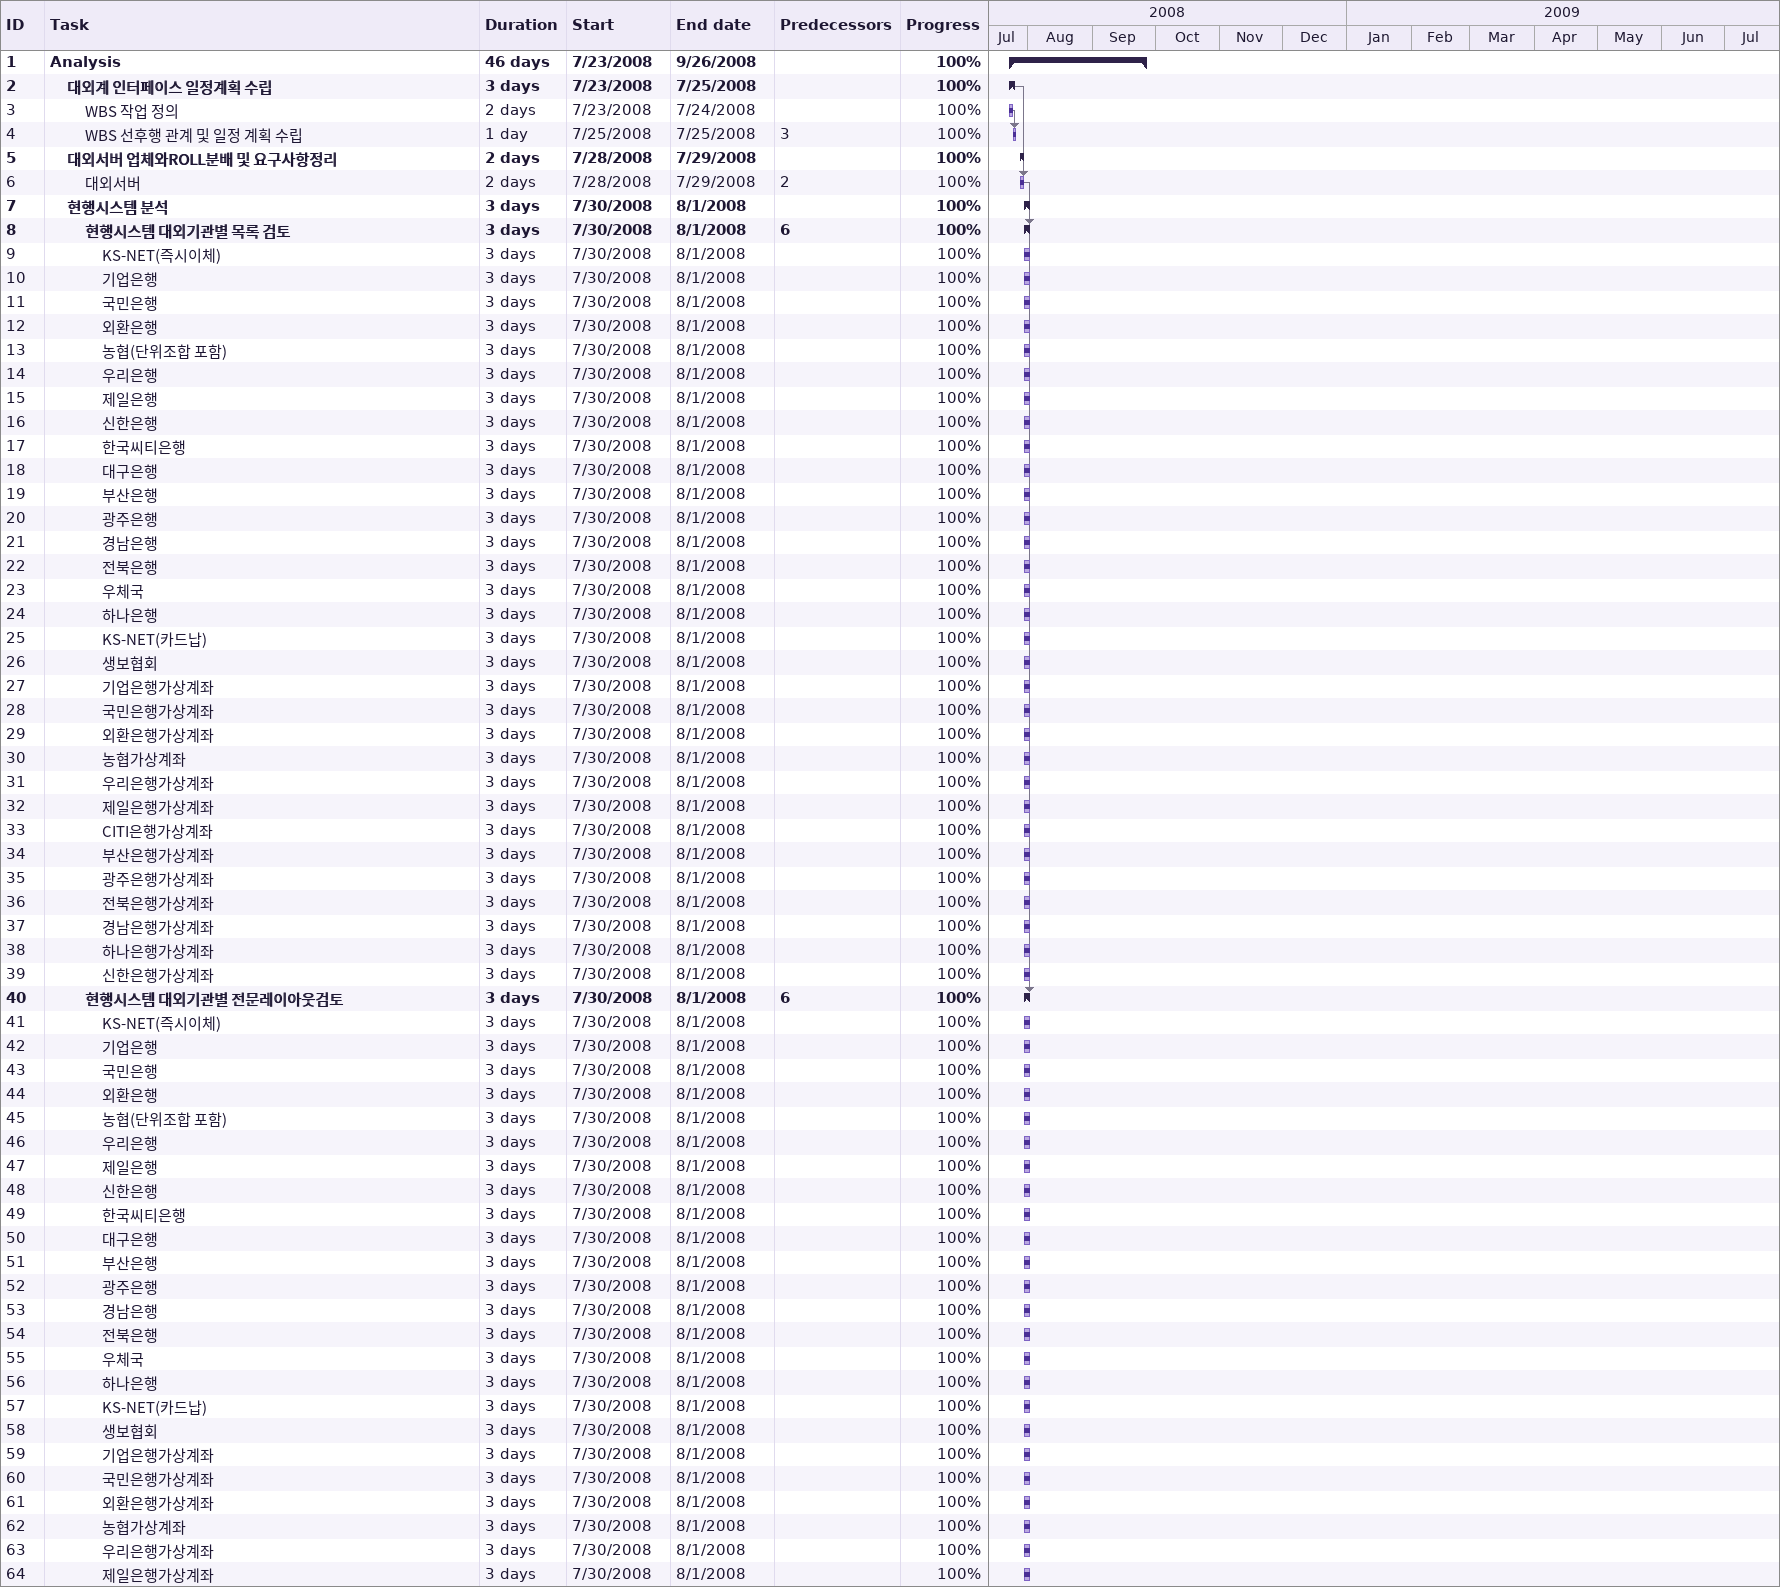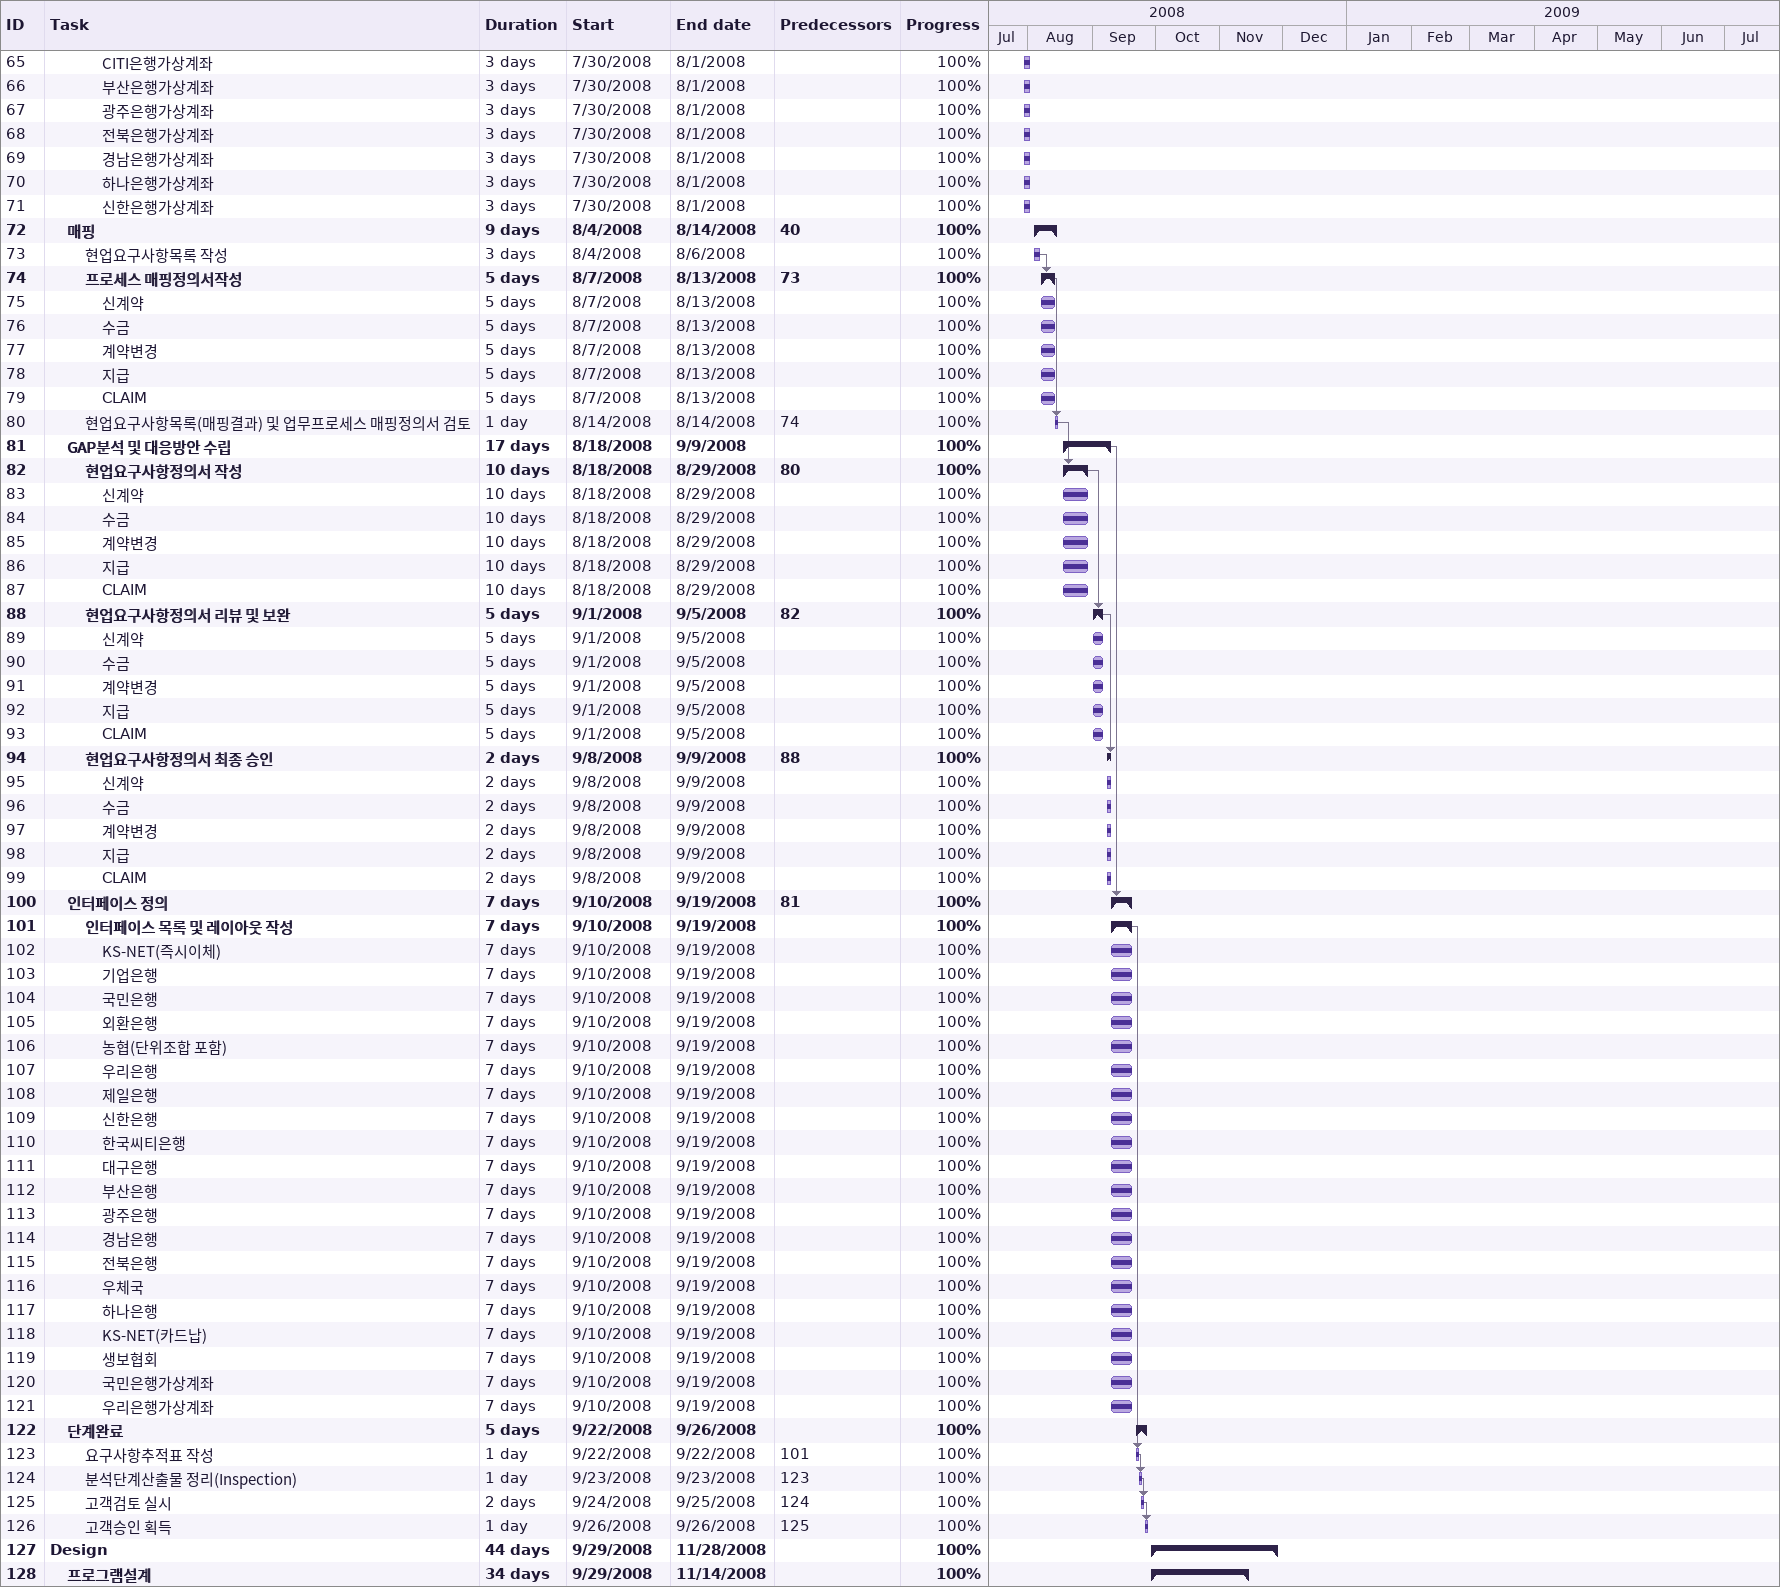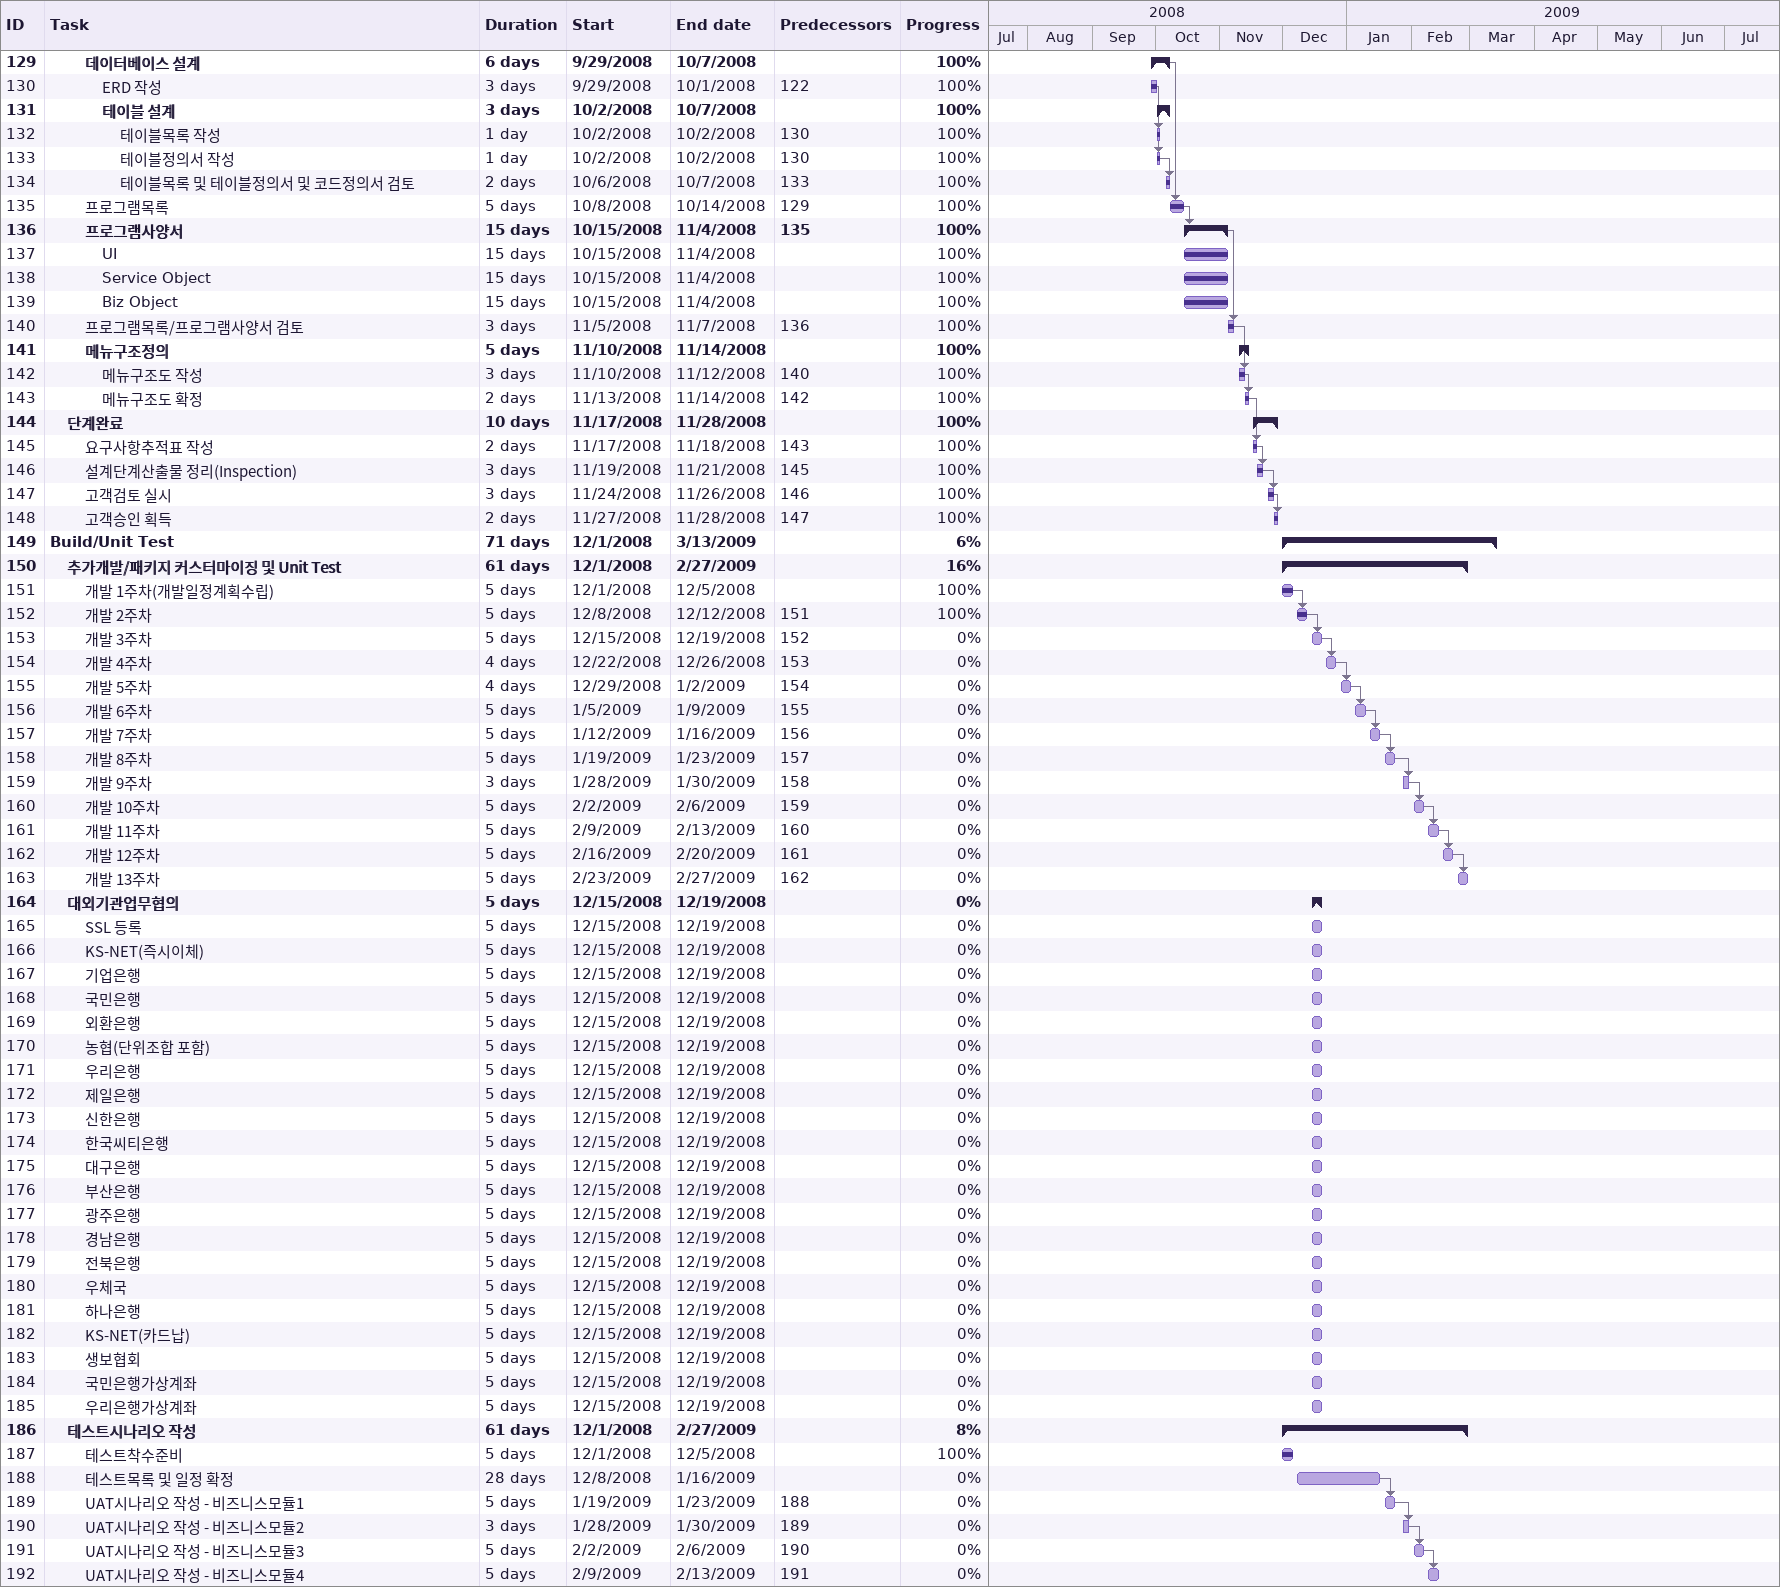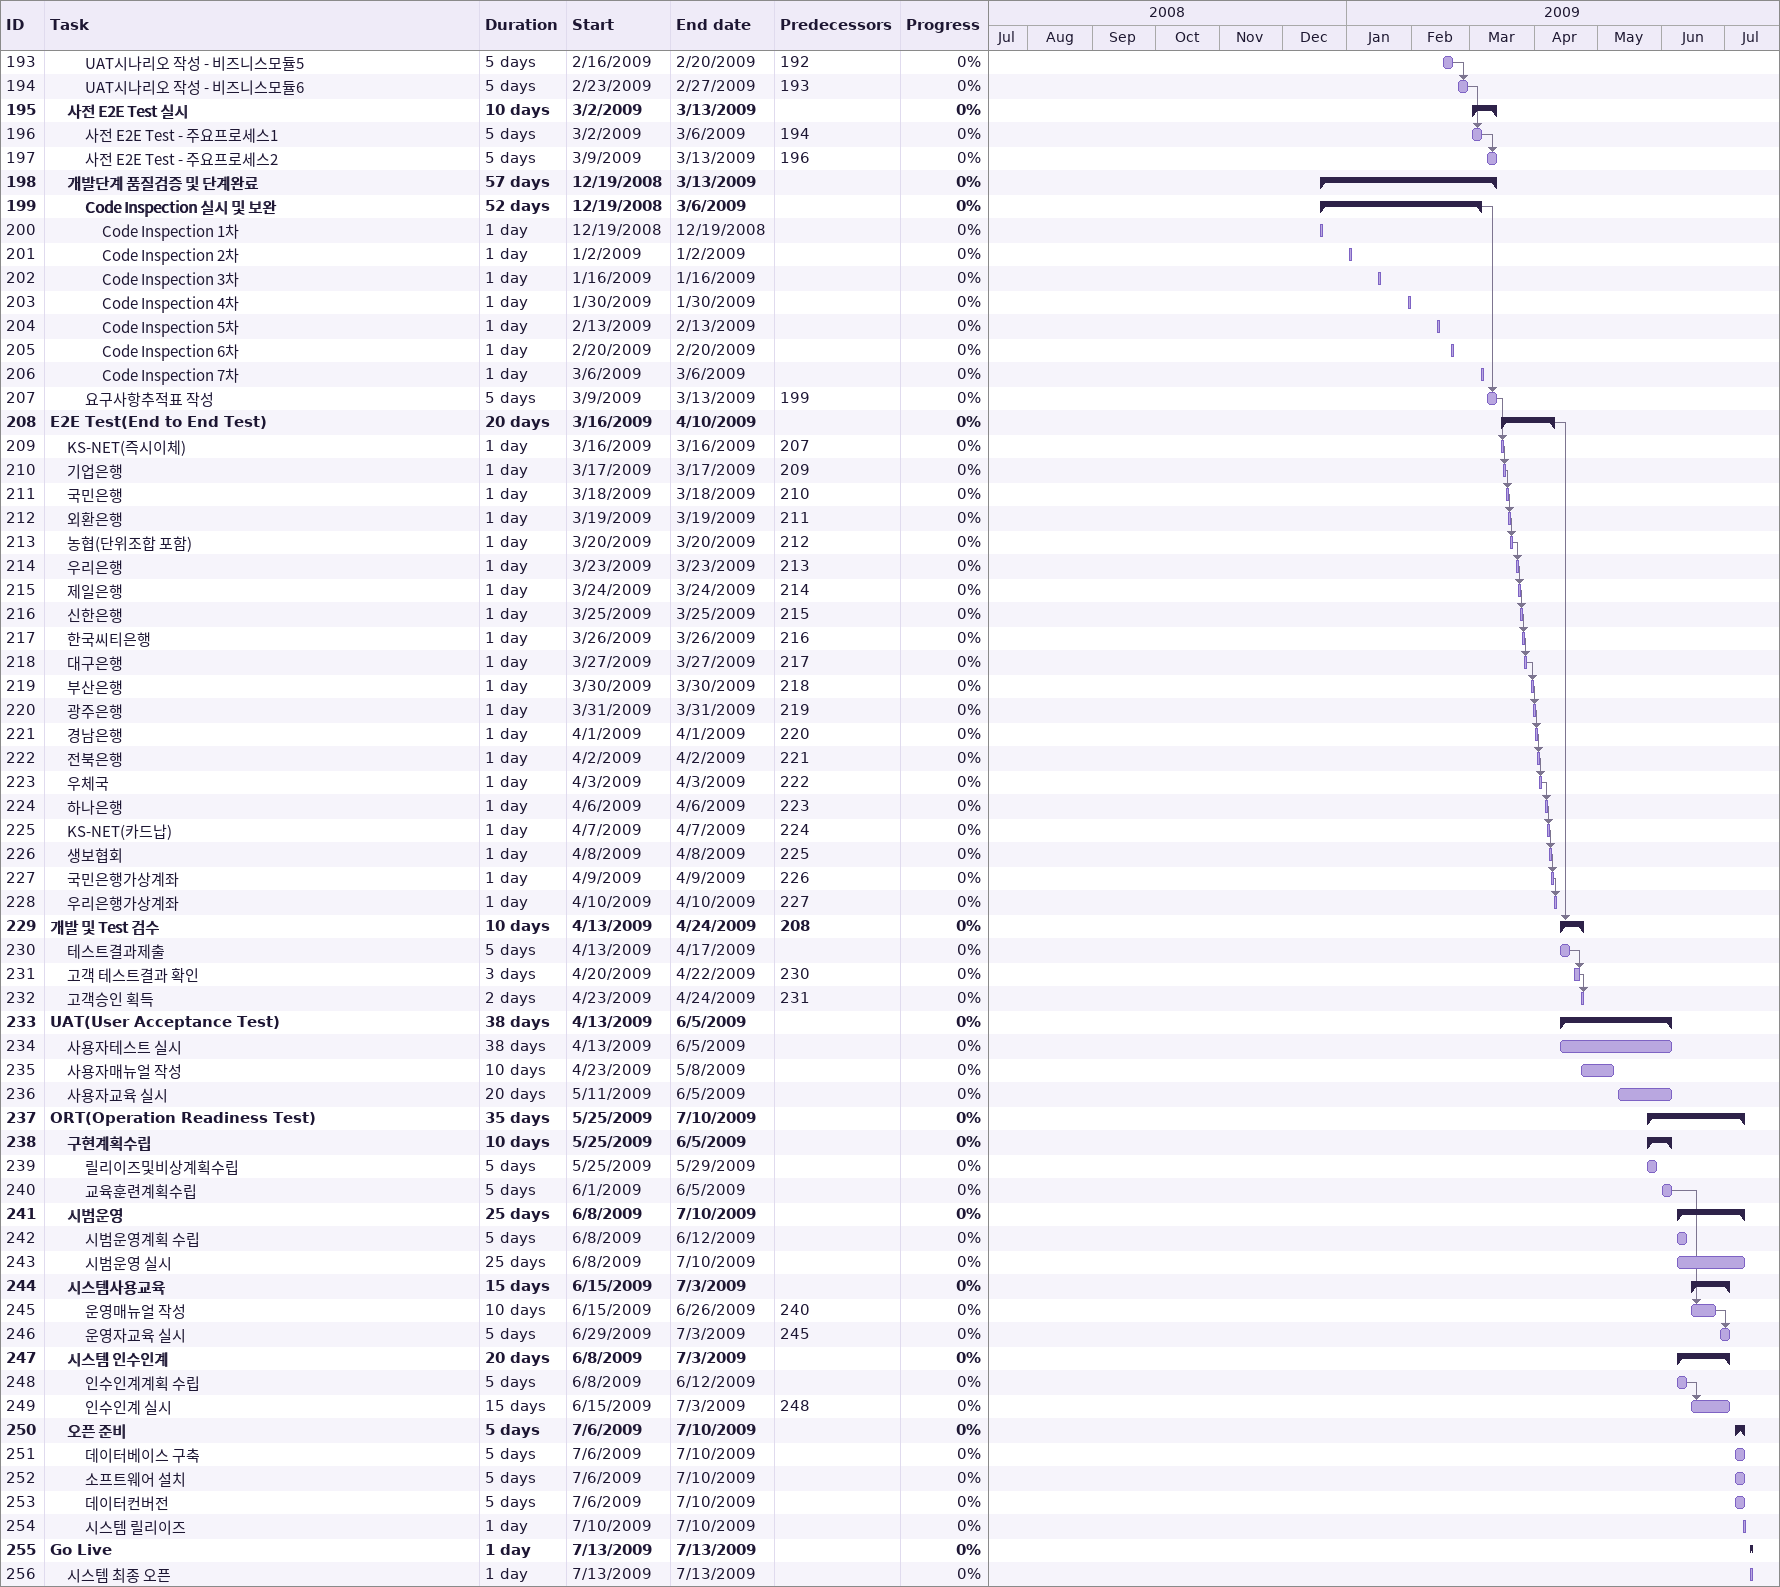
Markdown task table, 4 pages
| ID | Level | Task | Duration | Start | Finish | Predecessors | % complete |
|---|---|---|---|---|---|---|---|
| 1 | 1 | **Analysis** | 46d | 2008-07-23 | 2008-09-26 |  | 100 |
| 2 | 2 | **대외계 인터페이스 일정계획 수립** | 3d | 2008-07-23 | 2008-07-25 |  | 100 |
| 3 | 3 | WBS 작업 정의 | 2d | 2008-07-23 | 2008-07-24 |  | 100 |
| 4 | 3 | WBS 선후행 관계 및 일정 계획 수립 | 1d | 2008-07-25 | 2008-07-25 | 3 | 100 |
| 5 | 2 | **대외서버 업체와ROLL분배 및 요구사항정리** | 2d | 2008-07-28 | 2008-07-29 |  | 100 |
| 6 | 3 | 대외서버 | 2d | 2008-07-28 | 2008-07-29 | 2 | 100 |
| 7 | 2 | **현행시스템 분석** | 3d | 2008-07-30 | 2008-08-01 |  | 100 |
| 8 | 3 | **현행시스템 대외기관별 목록 검토** | 3d | 2008-07-30 | 2008-08-01 | 6 | 100 |
| 9 | 4 | KS-NET(즉시이체) | 3d | 2008-07-30 | 2008-08-01 |  | 100 |
| 10 | 4 | 기업은행 | 3d | 2008-07-30 | 2008-08-01 |  | 100 |
| 11 | 4 | 국민은행 | 3d | 2008-07-30 | 2008-08-01 |  | 100 |
| 12 | 4 | 외환은행 | 3d | 2008-07-30 | 2008-08-01 |  | 100 |
| 13 | 4 | 농협(단위조합 포함) | 3d | 2008-07-30 | 2008-08-01 |  | 100 |
| 14 | 4 | 우리은행 | 3d | 2008-07-30 | 2008-08-01 |  | 100 |
| 15 | 4 | 제일은행 | 3d | 2008-07-30 | 2008-08-01 |  | 100 |
| 16 | 4 | 신한은행 | 3d | 2008-07-30 | 2008-08-01 |  | 100 |
| 17 | 4 | 한국씨티은행 | 3d | 2008-07-30 | 2008-08-01 |  | 100 |
| 18 | 4 | 대구은행 | 3d | 2008-07-30 | 2008-08-01 |  | 100 |
| 19 | 4 | 부산은행 | 3d | 2008-07-30 | 2008-08-01 |  | 100 |
| 20 | 4 | 광주은행 | 3d | 2008-07-30 | 2008-08-01 |  | 100 |
| 21 | 4 | 경남은행 | 3d | 2008-07-30 | 2008-08-01 |  | 100 |
| 22 | 4 | 전북은행 | 3d | 2008-07-30 | 2008-08-01 |  | 100 |
| 23 | 4 | 우체국 | 3d | 2008-07-30 | 2008-08-01 |  | 100 |
| 24 | 4 | 하나은행 | 3d | 2008-07-30 | 2008-08-01 |  | 100 |
| 25 | 4 | KS-NET(카드납) | 3d | 2008-07-30 | 2008-08-01 |  | 100 |
| 26 | 4 | 생보협회 | 3d | 2008-07-30 | 2008-08-01 |  | 100 |
| 27 | 4 | 기업은행가상계좌 | 3d | 2008-07-30 | 2008-08-01 |  | 100 |
| 28 | 4 | 국민은행가상계좌 | 3d | 2008-07-30 | 2008-08-01 |  | 100 |
| 29 | 4 | 외환은행가상계좌 | 3d | 2008-07-30 | 2008-08-01 |  | 100 |
| 30 | 4 | 농협가상계좌 | 3d | 2008-07-30 | 2008-08-01 |  | 100 |
| 31 | 4 | 우리은행가상계좌 | 3d | 2008-07-30 | 2008-08-01 |  | 100 |
| 32 | 4 | 제일은행가상계좌 | 3d | 2008-07-30 | 2008-08-01 |  | 100 |
| 33 | 4 | CITI은행가상계좌 | 3d | 2008-07-30 | 2008-08-01 |  | 100 |
| 34 | 4 | 부산은행가상계좌 | 3d | 2008-07-30 | 2008-08-01 |  | 100 |
| 35 | 4 | 광주은행가상계좌 | 3d | 2008-07-30 | 2008-08-01 |  | 100 |
| 36 | 4 | 전북은행가상계좌 | 3d | 2008-07-30 | 2008-08-01 |  | 100 |
| 37 | 4 | 경남은행가상계좌 | 3d | 2008-07-30 | 2008-08-01 |  | 100 |
| 38 | 4 | 하나은행가상계좌 | 3d | 2008-07-30 | 2008-08-01 |  | 100 |
| 39 | 4 | 신한은행가상계좌 | 3d | 2008-07-30 | 2008-08-01 |  | 100 |
| 40 | 3 | **현행시스템 대외기관별 전문레이아웃검토** | 3d | 2008-07-30 | 2008-08-01 | 6 | 100 |
| 41 | 4 | KS-NET(즉시이체) | 3d | 2008-07-30 | 2008-08-01 |  | 100 |
| 42 | 4 | 기업은행 | 3d | 2008-07-30 | 2008-08-01 |  | 100 |
| 43 | 4 | 국민은행 | 3d | 2008-07-30 | 2008-08-01 |  | 100 |
| 44 | 4 | 외환은행 | 3d | 2008-07-30 | 2008-08-01 |  | 100 |
| 45 | 4 | 농협(단위조합 포함) | 3d | 2008-07-30 | 2008-08-01 |  | 100 |
| 46 | 4 | 우리은행 | 3d | 2008-07-30 | 2008-08-01 |  | 100 |
| 47 | 4 | 제일은행 | 3d | 2008-07-30 | 2008-08-01 |  | 100 |
| 48 | 4 | 신한은행 | 3d | 2008-07-30 | 2008-08-01 |  | 100 |
| 49 | 4 | 한국씨티은행 | 3d | 2008-07-30 | 2008-08-01 |  | 100 |
| 50 | 4 | 대구은행 | 3d | 2008-07-30 | 2008-08-01 |  | 100 |
| 51 | 4 | 부산은행 | 3d | 2008-07-30 | 2008-08-01 |  | 100 |
| 52 | 4 | 광주은행 | 3d | 2008-07-30 | 2008-08-01 |  | 100 |
| 53 | 4 | 경남은행 | 3d | 2008-07-30 | 2008-08-01 |  | 100 |
| 54 | 4 | 전북은행 | 3d | 2008-07-30 | 2008-08-01 |  | 100 |
| 55 | 4 | 우체국 | 3d | 2008-07-30 | 2008-08-01 |  | 100 |
| 56 | 4 | 하나은행 | 3d | 2008-07-30 | 2008-08-01 |  | 100 |
| 57 | 4 | KS-NET(카드납) | 3d | 2008-07-30 | 2008-08-01 |  | 100 |
| 58 | 4 | 생보협회 | 3d | 2008-07-30 | 2008-08-01 |  | 100 |
| 59 | 4 | 기업은행가상계좌 | 3d | 2008-07-30 | 2008-08-01 |  | 100 |
| 60 | 4 | 국민은행가상계좌 | 3d | 2008-07-30 | 2008-08-01 |  | 100 |
| 61 | 4 | 외환은행가상계좌 | 3d | 2008-07-30 | 2008-08-01 |  | 100 |
| 62 | 4 | 농협가상계좌 | 3d | 2008-07-30 | 2008-08-01 |  | 100 |
| 63 | 4 | 우리은행가상계좌 | 3d | 2008-07-30 | 2008-08-01 |  | 100 |
| 64 | 4 | 제일은행가상계좌 | 3d | 2008-07-30 | 2008-08-01 |  | 100 |
| 65 | 4 | CITI은행가상계좌 | 3d | 2008-07-30 | 2008-08-01 |  | 100 |
| 66 | 4 | 부산은행가상계좌 | 3d | 2008-07-30 | 2008-08-01 |  | 100 |
| 67 | 4 | 광주은행가상계좌 | 3d | 2008-07-30 | 2008-08-01 |  | 100 |
| 68 | 4 | 전북은행가상계좌 | 3d | 2008-07-30 | 2008-08-01 |  | 100 |
| 69 | 4 | 경남은행가상계좌 | 3d | 2008-07-30 | 2008-08-01 |  | 100 |
| 70 | 4 | 하나은행가상계좌 | 3d | 2008-07-30 | 2008-08-01 |  | 100 |
| 71 | 4 | 신한은행가상계좌 | 3d | 2008-07-30 | 2008-08-01 |  | 100 |
| 72 | 2 | **매핑** | 9d | 2008-08-04 | 2008-08-14 | 40 | 100 |
| 73 | 3 | 현업요구사항목록 작성 | 3d | 2008-08-04 | 2008-08-06 |  | 100 |
| 74 | 3 | **프로세스 매핑정의서작성** | 5d | 2008-08-07 | 2008-08-13 | 73 | 100 |
| 75 | 4 | 신계약 | 5d | 2008-08-07 | 2008-08-13 |  | 100 |
| 76 | 4 | 수금 | 5d | 2008-08-07 | 2008-08-13 |  | 100 |
| 77 | 4 | 계약변경 | 5d | 2008-08-07 | 2008-08-13 |  | 100 |
| 78 | 4 | 지급 | 5d | 2008-08-07 | 2008-08-13 |  | 100 |
| 79 | 4 | CLAIM | 5d | 2008-08-07 | 2008-08-13 |  | 100 |
| 80 | 3 | 현업요구사항목록(매핑결과) 및 업무프로세스 매핑정의서 검토 | 1d | 2008-08-14 | 2008-08-14 | 74 | 100 |
| 81 | 2 | **GAP분석 및 대응방안 수립** | 17d | 2008-08-18 | 2008-09-09 |  | 100 |
| 82 | 3 | **현업요구사항정의서 작성** | 10d | 2008-08-18 | 2008-08-29 | 80 | 100 |
| 83 | 4 | 신계약 | 10d | 2008-08-18 | 2008-08-29 |  | 100 |
| 84 | 4 | 수금 | 10d | 2008-08-18 | 2008-08-29 |  | 100 |
| 85 | 4 | 계약변경 | 10d | 2008-08-18 | 2008-08-29 |  | 100 |
| 86 | 4 | 지급 | 10d | 2008-08-18 | 2008-08-29 |  | 100 |
| 87 | 4 | CLAIM | 10d | 2008-08-18 | 2008-08-29 |  | 100 |
| 88 | 3 | **현업요구사항정의서 리뷰 및 보완** | 5d | 2008-09-01 | 2008-09-05 | 82 | 100 |
| 89 | 4 | 신계약 | 5d | 2008-09-01 | 2008-09-05 |  | 100 |
| 90 | 4 | 수금 | 5d | 2008-09-01 | 2008-09-05 |  | 100 |
| 91 | 4 | 계약변경 | 5d | 2008-09-01 | 2008-09-05 |  | 100 |
| 92 | 4 | 지급 | 5d | 2008-09-01 | 2008-09-05 |  | 100 |
| 93 | 4 | CLAIM | 5d | 2008-09-01 | 2008-09-05 |  | 100 |
| 94 | 3 | **현업요구사항정의서 최종 승인** | 2d | 2008-09-08 | 2008-09-09 | 88 | 100 |
| 95 | 4 | 신계약 | 2d | 2008-09-08 | 2008-09-09 |  | 100 |
| 96 | 4 | 수금 | 2d | 2008-09-08 | 2008-09-09 |  | 100 |
| 97 | 4 | 계약변경 | 2d | 2008-09-08 | 2008-09-09 |  | 100 |
| 98 | 4 | 지급 | 2d | 2008-09-08 | 2008-09-09 |  | 100 |
| 99 | 4 | CLAIM | 2d | 2008-09-08 | 2008-09-09 |  | 100 |
| 100 | 2 | **인터페이스 정의** | 7d | 2008-09-10 | 2008-09-19 | 81 | 100 |
| 101 | 3 | **인터페이스 목록 및 레이아웃 작성** | 7d | 2008-09-10 | 2008-09-19 |  | 100 |
| 102 | 4 | KS-NET(즉시이체) | 7d | 2008-09-10 | 2008-09-19 |  | 100 |
| 103 | 4 | 기업은행 | 7d | 2008-09-10 | 2008-09-19 |  | 100 |
| 104 | 4 | 국민은행 | 7d | 2008-09-10 | 2008-09-19 |  | 100 |
| 105 | 4 | 외환은행 | 7d | 2008-09-10 | 2008-09-19 |  | 100 |
| 106 | 4 | 농협(단위조합 포함) | 7d | 2008-09-10 | 2008-09-19 |  | 100 |
| 107 | 4 | 우리은행 | 7d | 2008-09-10 | 2008-09-19 |  | 100 |
| 108 | 4 | 제일은행 | 7d | 2008-09-10 | 2008-09-19 |  | 100 |
| 109 | 4 | 신한은행 | 7d | 2008-09-10 | 2008-09-19 |  | 100 |
| 110 | 4 | 한국씨티은행 | 7d | 2008-09-10 | 2008-09-19 |  | 100 |
| 111 | 4 | 대구은행 | 7d | 2008-09-10 | 2008-09-19 |  | 100 |
| 112 | 4 | 부산은행 | 7d | 2008-09-10 | 2008-09-19 |  | 100 |
| 113 | 4 | 광주은행 | 7d | 2008-09-10 | 2008-09-19 |  | 100 |
| 114 | 4 | 경남은행 | 7d | 2008-09-10 | 2008-09-19 |  | 100 |
| 115 | 4 | 전북은행 | 7d | 2008-09-10 | 2008-09-19 |  | 100 |
| 116 | 4 | 우체국 | 7d | 2008-09-10 | 2008-09-19 |  | 100 |
| 117 | 4 | 하나은행 | 7d | 2008-09-10 | 2008-09-19 |  | 100 |
| 118 | 4 | KS-NET(카드납) | 7d | 2008-09-10 | 2008-09-19 |  | 100 |
| 119 | 4 | 생보협회 | 7d | 2008-09-10 | 2008-09-19 |  | 100 |
| 120 | 4 | 국민은행가상계좌 | 7d | 2008-09-10 | 2008-09-19 |  | 100 |
| 121 | 4 | 우리은행가상계좌 | 7d | 2008-09-10 | 2008-09-19 |  | 100 |
| 122 | 2 | **단계완료** | 5d | 2008-09-22 | 2008-09-26 |  | 100 |
| 123 | 3 | 요구사항추적표 작성 | 1d | 2008-09-22 | 2008-09-22 | 101 | 100 |
| 124 | 3 | 분석단계산출물 정리(Inspection) | 1d | 2008-09-23 | 2008-09-23 | 123 | 100 |
| 125 | 3 | 고객검토 실시 | 2d | 2008-09-24 | 2008-09-25 | 124 | 100 |
| 126 | 3 | 고객승인 획득 | 1d | 2008-09-26 | 2008-09-26 | 125 | 100 |
| 127 | 1 | **Design** | 44d | 2008-09-29 | 2008-11-28 |  | 100 |
| 128 | 2 | **프로그램설계** | 34d | 2008-09-29 | 2008-11-14 |  | 100 |
| 129 | 3 | **데이터베이스 설계** | 6d | 2008-09-29 | 2008-10-07 |  | 100 |
| 130 | 4 | ERD 작성 | 3d | 2008-09-29 | 2008-10-01 | 122 | 100 |
| 131 | 4 | **테이블 설계** | 3d | 2008-10-02 | 2008-10-07 |  | 100 |
| 132 | 5 | 테이블목록 작성 | 1d | 2008-10-02 | 2008-10-02 | 130 | 100 |
| 133 | 5 | 테이블정의서 작성 | 1d | 2008-10-02 | 2008-10-02 | 130 | 100 |
| 134 | 5 | 테이블목록 및 테이블정의서 및 코드정의서 검토 | 2d | 2008-10-06 | 2008-10-07 | 133 | 100 |
| 135 | 3 | 프로그램목록 | 5d | 2008-10-08 | 2008-10-14 | 129 | 100 |
| 136 | 3 | **프로그램사양서** | 15d | 2008-10-15 | 2008-11-04 | 135 | 100 |
| 137 | 4 | UI | 15d | 2008-10-15 | 2008-11-04 |  | 100 |
| 138 | 4 | Service Object | 15d | 2008-10-15 | 2008-11-04 |  | 100 |
| 139 | 4 | Biz Object | 15d | 2008-10-15 | 2008-11-04 |  | 100 |
| 140 | 3 | 프로그램목록/프로그램사양서 검토 | 3d | 2008-11-05 | 2008-11-07 | 136 | 100 |
| 141 | 3 | **메뉴구조정의** | 5d | 2008-11-10 | 2008-11-14 |  | 100 |
| 142 | 4 | 메뉴구조도 작성 | 3d | 2008-11-10 | 2008-11-12 | 140 | 100 |
| 143 | 4 | 메뉴구조도 확정 | 2d | 2008-11-13 | 2008-11-14 | 142 | 100 |
| 144 | 2 | **단계완료** | 10d | 2008-11-17 | 2008-11-28 |  | 100 |
| 145 | 3 | 요구사항추적표 작성 | 2d | 2008-11-17 | 2008-11-18 | 143 | 100 |
| 146 | 3 | 설계단계산출물 정리(Inspection) | 3d | 2008-11-19 | 2008-11-21 | 145 | 100 |
| 147 | 3 | 고객검토 실시 | 3d | 2008-11-24 | 2008-11-26 | 146 | 100 |
| 148 | 3 | 고객승인 획득 | 2d | 2008-11-27 | 2008-11-28 | 147 | 100 |
| 149 | 1 | **Build/Unit Test** | 71d | 2008-12-01 | 2009-03-13 |  | 6 |
| 150 | 2 | **추가개발/패키지 커스터마이징 및 Unit Test** | 61d | 2008-12-01 | 2009-02-27 |  | 16 |
| 151 | 3 | 개발 1주차(개발일정계획수립) | 5d | 2008-12-01 | 2008-12-05 |  | 100 |
| 152 | 3 | 개발 2주차 | 5d | 2008-12-08 | 2008-12-12 | 151 | 100 |
| 153 | 3 | 개발 3주차 | 5d | 2008-12-15 | 2008-12-19 | 152 | 0 |
| 154 | 3 | 개발 4주차 | 4d | 2008-12-22 | 2008-12-26 | 153 | 0 |
| 155 | 3 | 개발 5주차 | 4d | 2008-12-29 | 2009-01-02 | 154 | 0 |
| 156 | 3 | 개발 6주차 | 5d | 2009-01-05 | 2009-01-09 | 155 | 0 |
| 157 | 3 | 개발 7주차 | 5d | 2009-01-12 | 2009-01-16 | 156 | 0 |
| 158 | 3 | 개발 8주차 | 5d | 2009-01-19 | 2009-01-23 | 157 | 0 |
| 159 | 3 | 개발 9주차 | 3d | 2009-01-28 | 2009-01-30 | 158 | 0 |
| 160 | 3 | 개발 10주차 | 5d | 2009-02-02 | 2009-02-06 | 159 | 0 |
| 161 | 3 | 개발 11주차 | 5d | 2009-02-09 | 2009-02-13 | 160 | 0 |
| 162 | 3 | 개발 12주차 | 5d | 2009-02-16 | 2009-02-20 | 161 | 0 |
| 163 | 3 | 개발 13주차 | 5d | 2009-02-23 | 2009-02-27 | 162 | 0 |
| 164 | 2 | **대외기관업무협의** | 5d | 2008-12-15 | 2008-12-19 |  | 0 |
| 165 | 3 | SSL 등록 | 5d | 2008-12-15 | 2008-12-19 |  | 0 |
| 166 | 3 | KS-NET(즉시이체) | 5d | 2008-12-15 | 2008-12-19 |  | 0 |
| 167 | 3 | 기업은행 | 5d | 2008-12-15 | 2008-12-19 |  | 0 |
| 168 | 3 | 국민은행 | 5d | 2008-12-15 | 2008-12-19 |  | 0 |
| 169 | 3 | 외환은행 | 5d | 2008-12-15 | 2008-12-19 |  | 0 |
| 170 | 3 | 농협(단위조합 포함) | 5d | 2008-12-15 | 2008-12-19 |  | 0 |
| 171 | 3 | 우리은행 | 5d | 2008-12-15 | 2008-12-19 |  | 0 |
| 172 | 3 | 제일은행 | 5d | 2008-12-15 | 2008-12-19 |  | 0 |
| 173 | 3 | 신한은행 | 5d | 2008-12-15 | 2008-12-19 |  | 0 |
| 174 | 3 | 한국씨티은행 | 5d | 2008-12-15 | 2008-12-19 |  | 0 |
| 175 | 3 | 대구은행 | 5d | 2008-12-15 | 2008-12-19 |  | 0 |
| 176 | 3 | 부산은행 | 5d | 2008-12-15 | 2008-12-19 |  | 0 |
| 177 | 3 | 광주은행 | 5d | 2008-12-15 | 2008-12-19 |  | 0 |
| 178 | 3 | 경남은행 | 5d | 2008-12-15 | 2008-12-19 |  | 0 |
| 179 | 3 | 전북은행 | 5d | 2008-12-15 | 2008-12-19 |  | 0 |
| 180 | 3 | 우체국 | 5d | 2008-12-15 | 2008-12-19 |  | 0 |
| 181 | 3 | 하나은행 | 5d | 2008-12-15 | 2008-12-19 |  | 0 |
| 182 | 3 | KS-NET(카드납) | 5d | 2008-12-15 | 2008-12-19 |  | 0 |
| 183 | 3 | 생보협회 | 5d | 2008-12-15 | 2008-12-19 |  | 0 |
| 184 | 3 | 국민은행가상계좌 | 5d | 2008-12-15 | 2008-12-19 |  | 0 |
| 185 | 3 | 우리은행가상계좌 | 5d | 2008-12-15 | 2008-12-19 |  | 0 |
| 186 | 2 | **테스트시나리오 작성** | 61d | 2008-12-01 | 2009-02-27 |  | 8 |
| 187 | 3 | 테스트착수준비 | 5d | 2008-12-01 | 2008-12-05 |  | 100 |
| 188 | 3 | 테스트목록 및 일정 확정 | 28d | 2008-12-08 | 2009-01-16 |  | 0 |
| 189 | 3 | UAT시나리오 작성 - 비즈니스모듈1 | 5d | 2009-01-19 | 2009-01-23 | 188 | 0 |
| 190 | 3 | UAT시나리오 작성 - 비즈니스모듈2 | 3d | 2009-01-28 | 2009-01-30 | 189 | 0 |
| 191 | 3 | UAT시나리오 작성 - 비즈니스모듈3 | 5d | 2009-02-02 | 2009-02-06 | 190 | 0 |
| 192 | 3 | UAT시나리오 작성 - 비즈니스모듈4 | 5d | 2009-02-09 | 2009-02-13 | 191 | 0 |
| 193 | 3 | UAT시나리오 작성 - 비즈니스모듈5 | 5d | 2009-02-16 | 2009-02-20 | 192 | 0 |
| 194 | 3 | UAT시나리오 작성 - 비즈니스모듈6 | 5d | 2009-02-23 | 2009-02-27 | 193 | 0 |
| 195 | 2 | **사전 E2E Test 실시** | 10d | 2009-03-02 | 2009-03-13 |  | 0 |
| 196 | 3 | 사전 E2E Test - 주요프로세스1 | 5d | 2009-03-02 | 2009-03-06 | 194 | 0 |
| 197 | 3 | 사전 E2E Test - 주요프로세스2 | 5d | 2009-03-09 | 2009-03-13 | 196 | 0 |
| 198 | 2 | **개발단계 품질검증 및 단계완료** | 57d | 2008-12-19 | 2009-03-13 |  | 0 |
| 199 | 3 | **Code Inspection 실시 및 보완** | 52d | 2008-12-19 | 2009-03-06 |  | 0 |
| 200 | 4 | Code Inspection 1차 | 1d | 2008-12-19 | 2008-12-19 |  | 0 |
| 201 | 4 | Code Inspection 2차 | 1d | 2009-01-02 | 2009-01-02 |  | 0 |
| 202 | 4 | Code Inspection 3차 | 1d | 2009-01-16 | 2009-01-16 |  | 0 |
| 203 | 4 | Code Inspection 4차 | 1d | 2009-01-30 | 2009-01-30 |  | 0 |
| 204 | 4 | Code Inspection 5차 | 1d | 2009-02-13 | 2009-02-13 |  | 0 |
| 205 | 4 | Code Inspection 6차 | 1d | 2009-02-20 | 2009-02-20 |  | 0 |
| 206 | 4 | Code Inspection 7차 | 1d | 2009-03-06 | 2009-03-06 |  | 0 |
| 207 | 3 | 요구사항추적표 작성 | 5d | 2009-03-09 | 2009-03-13 | 199 | 0 |
| 208 | 1 | **E2E Test(End to End Test)** | 20d | 2009-03-16 | 2009-04-10 |  | 0 |
| 209 | 2 | KS-NET(즉시이체) | 1d | 2009-03-16 | 2009-03-16 | 207 | 0 |
| 210 | 2 | 기업은행 | 1d | 2009-03-17 | 2009-03-17 | 209 | 0 |
| 211 | 2 | 국민은행 | 1d | 2009-03-18 | 2009-03-18 | 210 | 0 |
| 212 | 2 | 외환은행 | 1d | 2009-03-19 | 2009-03-19 | 211 | 0 |
| 213 | 2 | 농협(단위조합 포함) | 1d | 2009-03-20 | 2009-03-20 | 212 | 0 |
| 214 | 2 | 우리은행 | 1d | 2009-03-23 | 2009-03-23 | 213 | 0 |
| 215 | 2 | 제일은행 | 1d | 2009-03-24 | 2009-03-24 | 214 | 0 |
| 216 | 2 | 신한은행 | 1d | 2009-03-25 | 2009-03-25 | 215 | 0 |
| 217 | 2 | 한국씨티은행 | 1d | 2009-03-26 | 2009-03-26 | 216 | 0 |
| 218 | 2 | 대구은행 | 1d | 2009-03-27 | 2009-03-27 | 217 | 0 |
| 219 | 2 | 부산은행 | 1d | 2009-03-30 | 2009-03-30 | 218 | 0 |
| 220 | 2 | 광주은행 | 1d | 2009-03-31 | 2009-03-31 | 219 | 0 |
| 221 | 2 | 경남은행 | 1d | 2009-04-01 | 2009-04-01 | 220 | 0 |
| 222 | 2 | 전북은행 | 1d | 2009-04-02 | 2009-04-02 | 221 | 0 |
| 223 | 2 | 우체국 | 1d | 2009-04-03 | 2009-04-03 | 222 | 0 |
| 224 | 2 | 하나은행 | 1d | 2009-04-06 | 2009-04-06 | 223 | 0 |
| 225 | 2 | KS-NET(카드납) | 1d | 2009-04-07 | 2009-04-07 | 224 | 0 |
| 226 | 2 | 생보협회 | 1d | 2009-04-08 | 2009-04-08 | 225 | 0 |
| 227 | 2 | 국민은행가상계좌 | 1d | 2009-04-09 | 2009-04-09 | 226 | 0 |
| 228 | 2 | 우리은행가상계좌 | 1d | 2009-04-10 | 2009-04-10 | 227 | 0 |
| 229 | 1 | **개발 및 Test 검수** | 10d | 2009-04-13 | 2009-04-24 | 208 | 0 |
| 230 | 2 | 테스트결과제출 | 5d | 2009-04-13 | 2009-04-17 |  | 0 |
| 231 | 2 | 고객 테스트결과 확인 | 3d | 2009-04-20 | 2009-04-22 | 230 | 0 |
| 232 | 2 | 고객승인 획득 | 2d | 2009-04-23 | 2009-04-24 | 231 | 0 |
| 233 | 1 | **UAT(User Acceptance Test)** | 38d | 2009-04-13 | 2009-06-05 |  | 0 |
| 234 | 2 | 사용자테스트 실시 | 38d | 2009-04-13 | 2009-06-05 |  | 0 |
| 235 | 2 | 사용자매뉴얼 작성 | 10d | 2009-04-23 | 2009-05-08 |  | 0 |
| 236 | 2 | 사용자교육 실시 | 20d | 2009-05-11 | 2009-06-05 |  | 0 |
| 237 | 1 | **ORT(Operation Readiness Test)** | 35d | 2009-05-25 | 2009-07-10 |  | 0 |
| 238 | 2 | **구현계획수립** | 10d | 2009-05-25 | 2009-06-05 |  | 0 |
| 239 | 3 | 릴리이즈및비상계획수립 | 5d | 2009-05-25 | 2009-05-29 |  | 0 |
| 240 | 3 | 교육훈련계획수립 | 5d | 2009-06-01 | 2009-06-05 |  | 0 |
| 241 | 2 | **시범운영** | 25d | 2009-06-08 | 2009-07-10 |  | 0 |
| 242 | 3 | 시범운영계획 수립 | 5d | 2009-06-08 | 2009-06-12 |  | 0 |
| 243 | 3 | 시범운영 실시 | 25d | 2009-06-08 | 2009-07-10 |  | 0 |
| 244 | 2 | **시스템사용교육** | 15d | 2009-06-15 | 2009-07-03 |  | 0 |
| 245 | 3 | 운영매뉴얼 작성 | 10d | 2009-06-15 | 2009-06-26 | 240 | 0 |
| 246 | 3 | 운영자교육 실시 | 5d | 2009-06-29 | 2009-07-03 | 245 | 0 |
| 247 | 2 | **시스템 인수인계** | 20d | 2009-06-08 | 2009-07-03 |  | 0 |
| 248 | 3 | 인수인계계획 수립 | 5d | 2009-06-08 | 2009-06-12 |  | 0 |
| 249 | 3 | 인수인계 실시 | 15d | 2009-06-15 | 2009-07-03 | 248 | 0 |
| 250 | 2 | **오픈 준비** | 5d | 2009-07-06 | 2009-07-10 |  | 0 |
| 251 | 3 | 데이터베이스 구축 | 5d | 2009-07-06 | 2009-07-10 |  | 0 |
| 252 | 3 | 소프트웨어 설치 | 5d | 2009-07-06 | 2009-07-10 |  | 0 |
| 253 | 3 | 데이터컨버전 | 5d | 2009-07-06 | 2009-07-10 |  | 0 |
| 254 | 3 | 시스템 릴리이즈 | 1d | 2009-07-10 | 2009-07-10 |  | 0 |
| 255 | 1 | **Go Live** | 1d | 2009-07-13 | 2009-07-13 |  | 0 |
| 256 | 2 | 시스템 최종 오픈 | 1d | 2009-07-13 | 2009-07-13 |  | 0 |
